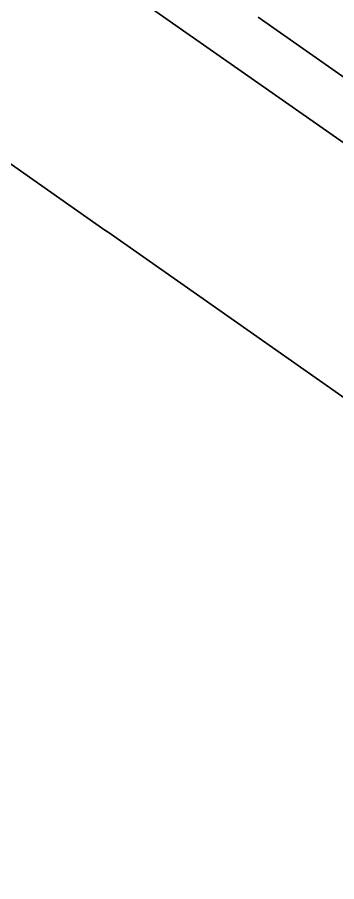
# Model space of a CAD drawing. Header units: millimetres. Extents: x 473 to 1085, y 1055 to 1699.
# Drawn here: x 561.37 to 567.26, y 1535.61 to 1551.52 of the extents above; entities that cross this region are included whole.
import ezdxf

# ---------------------------------------------------------------- set-up
doc = ezdxf.new("R2010")
doc.units = ezdxf.units.MM
doc.layers.add('20', color=7, linetype='Continuous', true_color=0xffffff)

msp = doc.modelspace()

# ---------------------------------------------------------------- linework, layer by layer
at = {"layer": '20', "color": 7, "linetype": 'Continuous', "lineweight": 35}
for p, q in [((576.722, 1542.672), (556.311, 1556.964)), ((554.11, 1553.821), (562.989, 1547.604)), ((565.816, 1551.521), (577.291, 1543.486)), ((562.989, 1547.604), (563.046, 1547.564)), ((563.046, 1547.564), (574.521, 1539.53))]:
    msp.add_line(p, q, dxfattribs=at)
for radius in [202.61, 201.12]:
    msp.add_arc((758.426, 1419.177), radius, 0, 180, dxfattribs=at)
msp.add_open_spline([(562.989, 1547.604), (563.009, 1547.592), (563.028, 1547.578), (563.046, 1547.564)], degree=3, dxfattribs=at)

doc.saveas('drawing.dxf')
